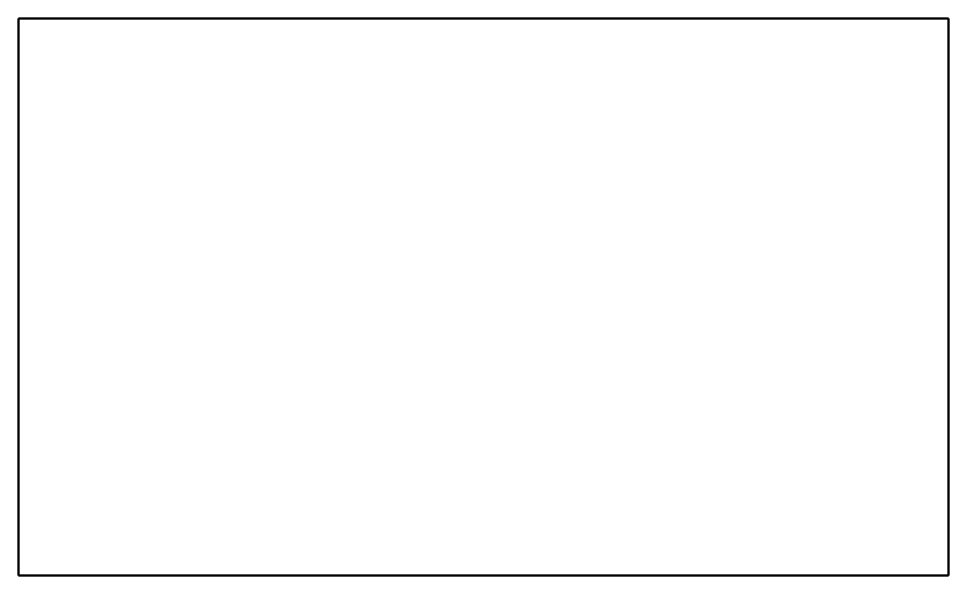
# Model space of a CAD drawing. Header units: millimetres. Extents: x 0 to 744, y -445 to 0.
import ezdxf

# ---------------------------------------------------------------- set-up
doc = ezdxf.new("R2010")
doc.units = ezdxf.units.MM
doc.layers.add('Outline', color=7, linetype='Continuous', lineweight=50)

msp = doc.modelspace()

# ---------------------------------------------------------------- linework, layer by layer
at = {"layer": 'Outline'}
for p, q in [((0, -445), (0, 0)), ((0, 0), (743.5, 0)), ((743.5, 0), (743.5, -445)), ((743.5, -445), (0, -445))]:
    msp.add_line(p, q, dxfattribs=at)

doc.saveas('drawing.dxf')
